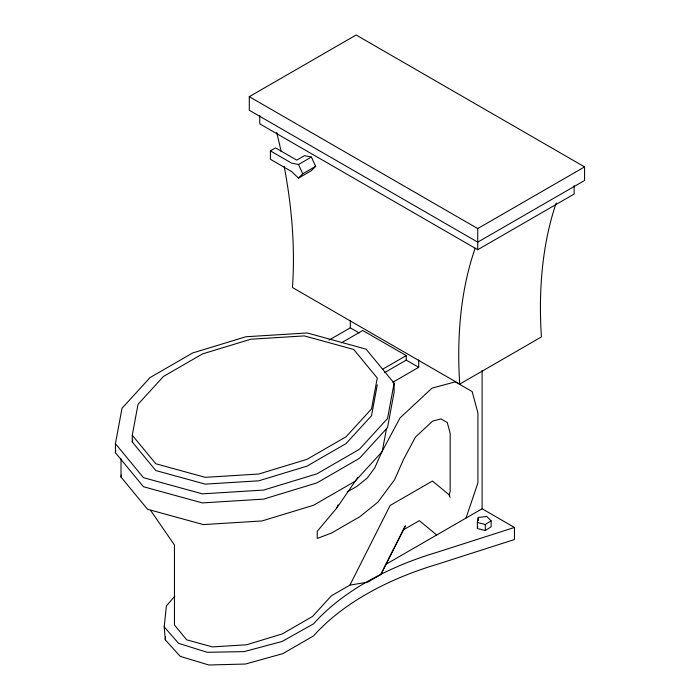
<?xml version="1.0" encoding="UTF-8"?>
<svg xmlns="http://www.w3.org/2000/svg" width="700" height="700" viewBox="0 0 700 700"><rect width="100%" height="100%" fill="white"/><g stroke="black" fill="none" stroke-linecap="round" stroke-linejoin="round"><path stroke-width="1.05" d="M150.526 510.282L174.449 545.003L174.449 624.986L186.69 639.835L212.424 646.905L246.531 644.788L282.275 633.911L312.576 616.42L331.424 595.779L349.921 585.104L367.71 582.173L380.783 574.621L385.858 564.349L482.116 508.778L514.456 527.45L514.456 539.525L438.007 564.051A288.61 166.626 0 0 0 313.521 635.915L282.817 653.651L245.455 664.029L208.845 665L180.241 656.372L165.296 639.861L165.55 636.685M165.296 639.861L164.202 626.85L166.399 605.911L174.877 596.102M477.365 522.462L478.266 517.475L486.762 516.425L491.12 520.765L491.12 526.803L485.301 530.539L477.365 528.5L477.365 522.462L485.301 524.501L491.12 520.765M477.365 528.5L477.724 526.505M115.421 443.66L122.01 408.284L150.062 377.562L192.684 352.957L245.884 336.761L307.16 332.955L366.074 349.142L394.118 383.162L394.118 392.21L387.529 427.595L359.476 458.308L316.855 482.912L263.655 499.109L202.37 502.915L143.465 486.727L115.421 452.716L115.421 443.66L143.465 477.671L202.37 493.859L263.655 490.061L316.855 473.865L359.476 449.26L387.529 418.539L394.118 383.162M115.421 452.716L115.824 450.573M386.558 428.251L382.217 451.552L355.031 481.32L313.582 505.251L262.027 520.949L203.324 524.589L147.551 509.267L121.013 477.067L121.406 474.95M132.274 435.216L138.023 404.311L163.45 376.469L202.554 353.894L250.775 339.22L304.299 335.895L353.736 349.484L377.265 378.026L371.516 408.922L346.089 436.765L306.985 459.34L258.764 474.023L205.24 477.339L155.803 463.759L132.274 435.216L132.274 442.006L155.803 470.549L205.24 484.129L258.764 480.812L306.985 466.13L346.089 443.555L371.516 415.713L377.265 384.816M132.274 442.006L132.668 439.871M466.016 518.07L477.916 482.86L477.916 413.009L472.15 391.545L455.254 381.85L432.005 388.159L399.963 417.996L381.57 452.41L374.701 468.002L367.132 478.153L357.079 486.246L347.244 491.925M450.082 497.367L449.067 494.769L450.161 491.531L450.161 433.256L447.274 422.529L440.939 418.889L432.556 421.164L415.502 437.036L403.48 459.532L394.564 479.798L377.877 502.154L359.8 516.722L331.424 533.111L317.249 538.44L317.249 531.317L336.928 507.798L338.074 504.849M349.921 585.104L390.127 505.461L432.442 481.031L449.811 495.381M385.858 564.349L405.414 525.831L380.783 574.621M336.928 507.798L357.858 477.365M298.48 178.106L302.759 173.775L315.665 166.32L311.386 157.045L304.465 155.645L296.721 160.116L275.555 147.901L270.392 150.876L270.392 159.285L291.559 171.509L298.48 178.106L311.386 170.651L315.665 166.32M249.287 96.679L356.116 35L584.579 166.898L584.579 180.477L477.741 242.156L249.287 110.259L249.287 96.679L477.741 228.576L584.579 166.898M270.392 150.876L291.559 163.1L298.48 164.5L311.386 157.045M259.744 115.482L259.744 123.839L477.741 249.707L574.122 194.066L574.122 185.701M328.983 340.113L350.289 327.819L359.196 332.964M341.285 342.886L362.757 330.488L406.236 355.591L406.236 360.115L384.764 372.514M382.9 369.066L406.236 355.591M392.77 382.287L418.705 367.316L418.705 359.931M284.148 166.268A446.399 257.731 60 0 1 292.442 287.516L459.725 384.099L541.415 336.936A446.399 257.731 60 0 1 556.202 202.965M403.226 529.944L419.335 520.642L436.704 534.992M514.456 527.45L438.007 551.976A288.61 166.626 0 0 0 313.521 623.849L282.109 641.462L244.169 651.621L207.226 652.295L178.596 643.352L164.202 626.85M406.236 360.115L418.705 367.316M298.48 164.5L302.759 173.775M485.301 524.501L485.301 530.539M482.116 370.501L482.116 508.778M478.266 517.475L478.266 520.494M477.741 228.576L477.741 249.707M350.289 320.425L350.289 327.819M121.013 458.657L121.013 477.067M276.64 132.361A446.399 257.731 60 0 1 281.129 151.489M459.725 384.099A446.399 257.731 60 0 1 475.213 248.124"/></g></svg>
